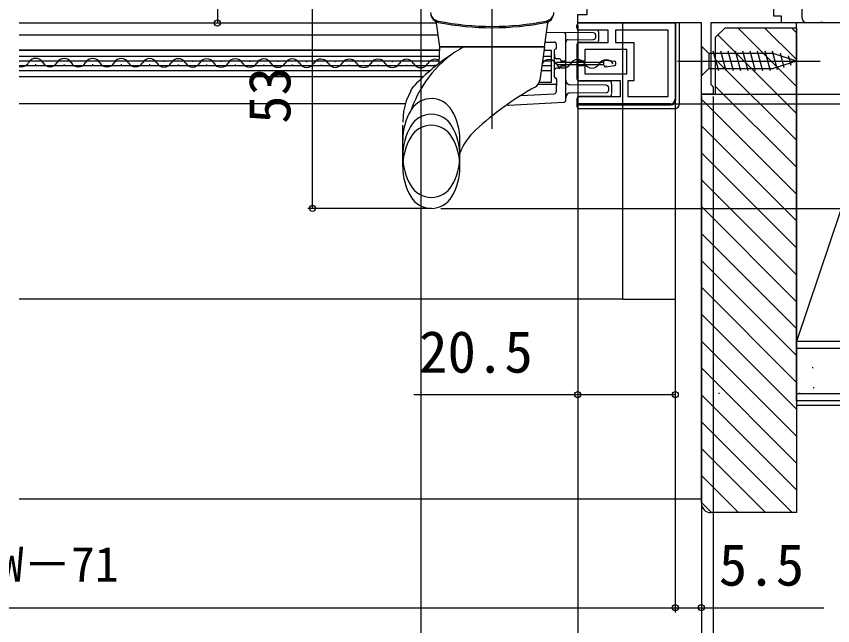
# Model space of a CAD drawing. Units: millimetres, scale not verified. Extents: x -525 to 525, y -783 to 778.
# Drawn here: x 0.9 to 172.6, y -656.5 to -528.3 of the extents above; entities that cross this region are included whole.
import ezdxf
from ezdxf.enums import TextEntityAlignment as Align

# ---------------------------------------------------------------- set-up
doc = ezdxf.new("R2010")
doc.units = ezdxf.units.MM
doc.header["$LTSCALE"] = 4
for name, color, linetype in [('0-3_YKK_11', 7, 'Continuous'), ('0-5_YKK_12', 2, 'Continuous'), ('0-6_YKK_13', 4, 'Continuous'), ('0-8_YKK_D', 6, 'Continuous'), ('0-A_YSS_K', 3, 'Continuous'), ('0-B_YSS_KE', 3, 'Continuous')]:
    doc.layers.add(name, color=color, linetype=linetype)
doc.styles.add('ＭＳ ゴシック', font='')
doc.styles.get('ＭＳ ゴシック').set_extended_font_data('MS Gothic')

msp = doc.modelspace()

# ---------------------------------------------------------------- linework, layer by layer
at = {"layer": '0-3_YKK_11'}
for points in [[(175, -415.699), (175, -476.299), (203, -476.299), (203, -479.699), (201.1, -479.699), (200.6, -479.199), (200.1, -478.699), (175, -478.699), (175, -529.699), (170.758, -529.699), (170.575, -529.579), (170.025, -529.579), (169.842, -529.699), (167.2, -529.699)], [(166.2, -528.699), (166.2, -525.799), (160.2, -525.799), (160.2, -528.199), (161.8, -528.199), (161.8, -529.699), (147, -529.699), (147, -542.607), (147.25, -542.903), (147.5, -543.199), (147.5, -544.699), (145, -544.699), (145, -529.699), (119, -529.699), (119, -527.899), (121, -527.899), (121, -519.699), (124.3, -519.699)], [(119, -529.699), (139.5, -529.699), (139.5, -545.699)], [(138.5, -546.699), (119, -546.699), (119, -545.199), (128, -545.199), (128, -541.899), (119, -541.899), (119, -538.649), (120.5, -538.649), (120.5, -540.399), (129.3, -540.399), (129.3, -535.299), (120.5, -535.299), (120.5, -537.749), (119, -537.749), (119, -533.799), (125.4, -533.799), (125.4, -531.199), (119, -531.199), (119, -529.699)]]:
    msp.add_lwpolyline(points, dxfattribs=at)
msp.add_lwpolyline([(138, -545.199), (138, -531.199), (126.9, -531.199), (126.9, -533.799), (130.8, -533.799), (130.8, -541.899), (129.5, -541.899), (129.5, -545.199)], close=True, dxfattribs=at)
for centre, start, end in [((167.2, -528.699), 180.00001, 269.99999), ((138.5, -545.699), 270.00001, 359.99999)]:
    msp.add_arc(centre, 1, start, end, dxfattribs=at)
at = {"layer": '0-5_YKK_12'}
for p, q in [((1.5, -529.699), (89.297, -529.699)), ((167.2, -529.699), (161.3, -529.699)), ((1.5, -532.169), (89.644, -532.169)), ((1.5, -535.369), (89.976, -535.369)), ((89.973, -535.469), (1.5, -535.469)), ((113.5, -535.469), (111.891, -535.469)), ((113.5, -542.169), (113.5, -535.469)), ((1.5, -536.669), (89.931, -536.669)), ((111.723, -536.669), (113.5, -536.669)), ((89.894, -537.719), (1.5, -537.719)), ((1.5, -538.619), (89.273, -538.619)), ((1.871, -537.633), (2.071, -537.633)), ((4.869, -538.4), (5.069, -538.4)), ((7.871, -537.647), (8.071, -537.648)), ((10.869, -538.414), (11.069, -538.415)), ((13.871, -537.662), (14.071, -537.662)), ((16.869, -538.429), (17.069, -538.429)), ((19.871, -537.676), (20.071, -537.676)), ((22.872, -538.439), (23.072, -538.439)), ((25.874, -537.686), (26.074, -537.686)), ((28.869, -538.458), (29.069, -538.458)), ((31.871, -537.705), (32.071, -537.705)), ((34.869, -538.472), (35.069, -538.473)), ((37.871, -537.719), (38.071, -537.72)), ((40.869, -538.486), (41.069, -538.487)), ((43.871, -537.734), (44.071, -537.734)), ((46.869, -538.501), (47.069, -538.501)), ((49.871, -537.748), (50.071, -537.749)), ((52.869, -538.515), (53.069, -538.516)), ((55.871, -537.763), (56.071, -537.763)), ((58.869, -538.53), (59.069, -538.53)), ((61.871, -537.777), (62.071, -537.777)), ((64.869, -538.544), (65.069, -538.545)), ((67.871, -537.791), (68.071, -537.792)), ((70.869, -538.559), (71.069, -538.559)), ((73.871, -537.806), (74.071, -537.806)), ((76.869, -538.573), (77.069, -538.574)), ((79.871, -537.82), (80.071, -537.821)), ((82.869, -538.587), (83.069, -538.588)), ((85.871, -537.835), (86.071, -537.835)), ((88.869, -538.602), (89.069, -538.602)), ((111.449, -538.619), (113.5, -538.619)), ((113.5, -537.719), (111.575, -537.719)), ((112.869, -538.66), (113.069, -538.66)), ((115.871, -537.907), (116.071, -537.907)), ((118.869, -538.674), (119.069, -538.675)), ((121.871, -537.921), (122.071, -537.922)), ((124.869, -538.689), (125.069, -538.689)), ((1.5, -539.669), (87.992, -539.669)), ((111.301, -539.669), (113.5, -539.669)), ((1.5, -540.969), (86.534, -540.969)), ((110.892, -542.169), (113.5, -542.169)), ((1.5, -546.669), (82.739, -546.669)), ((1.5, -587.699), (128.5, -587.699))]:
    msp.add_line(p, q, dxfattribs=at)
for centre, start, end in [((4.968, -538.859), 29.06471, 150.65963), ((10.968, -538.873), 29.06471, 150.65963), ((16.968, -538.887), 29.06471, 150.65963), ((22.971, -538.897), 29.06471, 150.65963), ((28.968, -538.916), 29.06471, 150.65963), ((34.968, -538.931), 29.06471, 150.65963), ((40.968, -538.945), 29.06471, 150.65963), ((46.968, -538.96), 29.06471, 150.65963), ((52.968, -538.974), 29.06471, 150.65963), ((58.968, -538.988), 29.06471, 150.65963), ((64.968, -539.003), 29.06471, 150.65963), ((70.968, -539.017), 29.06471, 150.65963), ((76.968, -539.032), 29.06471, 150.65963), ((82.968, -539.046), 29.06471, 150.65963), ((88.968, -539.061), 57.25265, 150.65963), ((112.968, -539.118), 29.06471, 148.35395), ((118.968, -539.133), 29.06471, 150.65963), ((124.968, -539.147), 29.06471, 150.65963), ((1.972, -537.174), 254.04495, 330.65963), ((7.972, -537.189), 209.06471, 330.65963), ((13.972, -537.203), 209.06471, 330.65963), ((19.972, -537.218), 209.06471, 330.65963), ((25.975, -537.228), 209.06471, 330.65963), ((31.972, -537.247), 209.06471, 330.65963), ((37.972, -537.261), 209.06471, 330.65963), ((43.972, -537.276), 209.06471, 330.65963), ((49.972, -537.29), 209.06471, 330.65963), ((55.972, -537.304), 209.06471, 330.65963), ((61.972, -537.319), 209.06471, 330.65963), ((67.972, -537.333), 209.06471, 330.65963), ((73.972, -537.348), 209.06471, 330.65963), ((79.972, -537.362), 209.06471, 330.65963), ((85.972, -537.377), 209.06471, 330.65963), ((115.972, -537.449), 209.06471, 330.65963), ((121.972, -537.463), 209.06471, 330.65963)]:
    msp.add_arc(centre, 1.718, start, end, dxfattribs=at)
at = {"layer": '0-6_YKK_13'}
for p, q in [((100.999, -551.954), (100.999, -501.92)), ((89.999, -534.699), (89.299, -529.712)), ((111.999, -534.699), (112.7, -529.712)), ((118.8, -530.699), (118.8, -530.199)), ((139.6, -545.899), (139.6, -529.699)), ((122.304, -531.774), (116.004, -531.719)), ((116.5, -536.333), (116.5, -532.219)), ((122.9, -531.199), (119.3, -531.199)), ((122.8, -532.668), (122.8, -532.274)), ((123.4, -533.299), (123.4, -531.699)), ((112.137, -533.719), (114, -533.719)), ((116.996, -533.215), (122.304, -533.168)), ((122.9, -533.799), (119.3, -533.799)), ((89.879, -538.151), (89.999, -534.699)), ((89.999, -534.699), (111.999, -534.699)), ((111.999, -534.699), (89.999, -534.699)), ((111.999, -534.699), (111.014, -541.708)), ((114, -535.511), (114, -540.92)), ((114.5, -534.919), (114.5, -534.219)), ((118.8, -534.299), (118.8, -541.399)), ((145, -534.599), (145, -540.799)), ((145, -534.599), (146.55, -536.149)), ((148.635, -539.799), (147.51, -535.599)), ((150.188, -539.799), (149.063, -535.599)), ((151.741, -539.799), (150.616, -535.599)), ((153.294, -539.799), (152.169, -535.599)), ((154.847, -539.799), (153.721, -535.599)), ((156.4, -539.799), (155.274, -535.599)), ((157.953, -539.799), (156.827, -535.599)), ((159.506, -539.799), (158.38, -535.599)), ((160.989, -539.541), (159.933, -535.599)), ((114.127, -536.333), (114.092, -536.719)), ((114.522, -537.219), (114.593, -537.219)), ((114.593, -537.219), (114.592, -537.219)), ((115, -537.219), (114.593, -537.219)), ((116.5, -537.245), (116.5, -536.333)), ((116.5, -538.042), (116.5, -537.245)), ((160.084, -536.149), (146.55, -536.149)), ((146.55, -536.149), (146.55, -539.249)), ((165, -537.699), (160.084, -536.149)), ((162.421, -539.089), (161.608, -536.053)), ((163.853, -538.638), (163.304, -536.588)), ((124.504, -537.999), (114.504, -537.999)), ((115.5, -537.719), (115.5, -537.743)), ((116, -537.743), (115.5, -537.743)), ((115.5, -537.743), (115.5, -537.999)), ((115.5, -538.399), (115.5, -538.695)), ((115.5, -538.695), (115.5, -538.719)), ((115.5, -538.695), (116, -538.695)), ((116, -537.743), (116, -537.999)), ((116, -538.399), (116, -538.695)), ((124.504, -538.604), (124.504, -537.794)), ((124.846, -537.497), (126.746, -537.764)), ((124.846, -538.901), (126.746, -538.634)), ((127.004, -538.337), (127.004, -538.061)), ((140, -537.699), (170, -537.699)), ((165, -537.699), (160.084, -539.249)), ((114.593, -539.219), (114.522, -539.219)), ((116.5, -540.105), (116.5, -539.193)), ((116.5, -545.889), (116.5, -540.105)), ((145, -540.799), (146.55, -539.249)), ((146.55, -539.249), (160.084, -539.249)), ((110.69, -542.552), (114.267, -542.552)), ((114.567, -542.852), (114.567, -541.519)), ((119.3, -541.899), (125.6, -541.899)), ((126.1, -542.499), (126.1, -544.499)), ((84.637, -542.854), (84.632, -542.861)), ((114.503, -542.916), (114.567, -542.852)), ((114.503, -544.075), (114.503, -542.916)), ((125.004, -542.793), (117.491, -542.728)), ((125.5, -543.845), (125.5, -543.293)), ((107.029, -544.941), (114.029, -544.575)), ((117.491, -544.41), (125.004, -544.345)), ((118.8, -545.699), (118.8, -547.199)), ((125.6, -545.199), (119.3, -545.199)), ((104.526, -546.991), (116.026, -546.389)), ((118.8, -546.899), (138.6, -546.899)), ((119.3, -547.699), (139.4, -547.699)), ((82.199, -559.949), (82.199, -551.199))]:
    msp.add_line(p, q, dxfattribs=at)
for points in [[(140.4, -546.699), (140.4, -529.699), (119.3, -529.699)], [(116.004, -531.719), (116, -531.719), (112.414, -531.75)], [(114.504, -537.999), (114.504, -538.399), (124.504, -538.399)], [(116.5, -539.193), (116.5, -538.397), (116.5, -538.042)], [(115, -539.219), (114.593, -539.219), (114.592, -539.219)], [(83.851, -543.985), (82.934, -546.067), (82.371, -548.321), (82.243, -549.329), (82.187, -550.543)], [(83.851, -543.976), (83.952, -543.799), (84.059, -543.625), (84.172, -543.455), (84.29, -543.288), (84.459, -543.067), (84.639, -542.853)], [(83.851, -543.976), (83.952, -543.799), (84.059, -543.625), (84.172, -543.455), (84.29, -543.288), (84.459, -543.067), (84.632, -542.861)], [(94.199, -559.949), (94.199, -557.065), (94.199, -554.074)]]:
    msp.add_lwpolyline(points, dxfattribs=at)
msp.add_lwpolyline([(128.5, -529.699), (139.5, -529.699), (139.5, -587.899), (128.5, -587.899)], close=True, dxfattribs=at)
for centre, radius, start, end in [((90.006, -527.326), 2, 185, 258.63714), ((90.05, -527.614), 2, 185, 258.68311), ((111.949, -527.614), 2, 281.31689, 355), ((111.993, -527.326), 2, 281.36286, 355), ((88.803, -529.782), 0.5, 8, 60.10277), ((100.999, -472.619), 57.8, 258.63714, 281.36286), ((100.999, -472.899), 57.8, 258.68311, 281.31689), ((113.195, -529.782), 0.5, 119.89723, 172), ((119.3, -530.199), 0.5, 90, 180), ((116, -532.219), 0.5, 0, 89.5), ((119.3, -530.699), 0.5, 180, 270), ((122.3, -532.274), 0.5, 0, 89.5), ((122.9, -531.699), 0.5, 0, 90), ((117, -533.715), 0.5, 90.5, 180), ((119.3, -534.299), 0.5, 90, 180), ((122.3, -532.668), 0.5, 270.5, 0), ((122.9, -533.299), 0.5, 270, 0), ((106.629, -555.609), 23.9, 118.9674, 161.04434), ((115.879, -572.399), 43, 122.48461, 136.59983), ((115, -537.719), 0.5, 0, 90), ((116.001, -537.244), 0.499, 269.86814, 359.86749), ((115, -538.719), 0.5, 270, 0), ((116.001, -539.194), 0.499, 0.13256, 90.13181), ((124.804, -537.794), 0.3, 82, 180), ((124.804, -538.604), 0.3, 180, 278), ((126.704, -538.061), 0.3, 0, 82), ((126.704, -538.337), 0.3, 278, 0), ((114.522, -539.719), 0.5, 90.00106, 180.00113), ((109.034, -541.43), 2, 299.14287, 352), ((117.5, -541.728), 1, 180, 269.5), ((119.3, -541.399), 0.5, 180, 270), ((125.6, -542.399), 0.5, 0, 90), ((142.149, -600.822), 66, 119.14287, 132.53524), ((114.003, -544.075), 0.5, 273.00166, 359.99834), ((125, -543.293), 0.5, 0, 89.5), ((125, -543.845), 0.5, 270.5, 0), ((88.199, -550.61), 5, 29.86283, 146.75851), ((116, -545.889), 0.5, 273, 0), ((117.5, -545.41), 1, 90.5, 180), ((119.3, -545.699), 0.5, 90, 180), ((125.6, -544.699), 0.5, 270, 0), ((138.6, -545.899), 1, 270, 0), ((104.5, -546.492), 0.5, 226.42384, 273), ((119.3, -547.199), 0.5, 180, 270), ((139.4, -546.699), 1, 270, 0), ((94.731, -554.36), 12.531, 150.13717, 180), ((88.199, -550.61), 5, 146.75851, 150.13717), ((88.199, -553.9), 5, 29.86283, 150.13717), ((81.668, -554.36), 12.531, 0, 29.86283), ((94.731, -557.65), 12.531, 150.13717, 209.86283), ((88.199, -556.199), 5, 29.86283, 150.13717), ((81.668, -557.65), 12.531, 330.13717, 29.86283), ((106.319, -561.768), 13, 132.53524, 158.78961), ((94.731, -559.949), 12.531, 150.13717, 180), ((81.668, -559.949), 12.531, 0, 29.86283), ((94.731, -559.949), 12.531, 180, 209.86283), ((81.668, -559.949), 12.531, 330.13717, 0), ((88.199, -561.4), 5, 209.86283, 330.13717), ((88.199, -563.699), 5, 209.86283, 330.13717)]:
    msp.add_arc(centre, radius, start, end, dxfattribs=at)
for centre, major_axis, ratio, start_param, end_param in [((114, -534.219), (-0.354, -0.354), 0.999924, 2.3562326, 3.9269527), ((114.3, -535.511), (-0.212, 0.212), 0.999924, 5.6652293, 7.0685454), ((114.2, -534.919), (-0.212, 0.212), 0.999924, 2.5236367, 3.9269527), ((114.592, -536.719), (-0.337, 0.369), 0.999579, 0.8308003, 2.4007602), ((114.3, -540.92), (-0.212, -0.212), 0.999924, 5.4978252, 7.0138864), ((114.267, -542.852), (-0.212, -0.212), 0.999924, 2.3562326, 3.9269527), ((114.267, -541.519), (-0.212, -0.212), 0.999924, 2.3562326, 3.8722937)]:
    msp.add_ellipse(centre, major_axis=major_axis, ratio=ratio, start_param=start_param, end_param=end_param, dxfattribs=at)
at = {"layer": '0-8_YKK_D'}
for p, q in [((43.2, -414.699), (43.2, -529.699)), ((63.2, -568.699), (63.2, -515.699)), ((86, -515.699), (86, -693.7)), ((119, -530.199), (119, -693.7)), ((119, -530.199), (119, -693.7)), ((119, -530.199), (119, -673.7)), ((145, -545.199), (145, -693.7)), ((145, -545.199), (145, -693.7)), ((145, -545.199), (145, -713.7)), ((145, -545.199), (145, -713.7)), ((145, -545.199), (145, -653.7)), ((147.5, -545.199), (147.5, -693.7)), ((148, -544.699), (244, -544.699)), ((148, -544.699), (224, -544.699)), ((148, -544.699), (244, -544.699)), ((119, -546.949), (119, -608.899)), ((139.5, -546.7), (224, -546.7)), ((139.5, -546.7), (139.5, -653.7)), ((139.5, -546.7), (139.5, -608.899)), ((139.5, -546.7), (139.5, -653.7)), ((88.2, -568.699), (62.2, -568.699)), ((90.2, -568.699), (244, -568.699)), ((-139.5, -652.7), (139.5, -652.7))]:
    msp.add_line(p, q, dxfattribs=at)
for points in [[(139.5, -607.899), (119, -607.899), (84.495, -607.899)], [(139.5, -652.7), (145, -652.7), (170.777, -652.7)]]:
    msp.add_lwpolyline(points, dxfattribs=at)
for centre in [(43.2, -529.699), (63.2, -568.699), (119, -607.899), (139.5, -607.899), (139.5, -652.7), (139.5, -652.7), (145, -652.7)]:
    msp.add_circle(centre, 0.637, dxfattribs=at)
at = {"layer": '0-A_YSS_K'}
for p, q in [((187.5, -529.699), (165, -529.699)), ((165, -596.699), (165, -529.699)), ((187.5, -529.699), (165, -596.699)), ((148.487, -532.213), (165, -548.726)), ((152.631, -530.7), (165, -543.069)), ((158.288, -530.7), (165, -537.412)), ((163.945, -530.7), (165, -531.755)), ((148, -537.383), (165, -554.383)), ((148, -543.04), (165, -560.04)), ((145, -545.696), (165, -565.696)), ((145, -551.353), (165, -571.353)), ((145, -557.01), (165, -577.01)), ((145, -562.667), (165, -582.667)), ((145, -568.324), (165, -588.324)), ((145, -573.981), (165, -593.981)), ((145, -579.638), (165, -599.638)), ((145, -585.294), (165, -605.294)), ((145, -590.951), (165, -610.951)), ((145, -596.608), (165, -616.608)), ((187.5, -596.699), (165, -596.699)), ((337.658, -598.199), (165, -598.199)), ((145, -602.265), (165, -622.265)), ((168.275, -602.147), (168.475, -602.147)), ((148.584, -607.604), (148.784, -607.604)), ((337.658, -607.699), (165, -607.699)), ((165.547, -607.604), (165.747, -607.604)), ((168.503, -606.358), (168.703, -606.358)), ((145, -607.922), (165, -627.922)), ((337.658, -610.199), (165, -610.199)), ((145, -613.579), (164.121, -632.7)), ((145, -619.236), (158.464, -632.7)), ((145, -624.892), (152.808, -632.7)), ((1.5, -629.8), (145, -629.8)), ((145, -630.549), (147.151, -632.7))]:
    msp.add_line(p, q, dxfattribs=at)
at = {"layer": '0-B_YSS_KE'}
for p, q in [((337.658, -596.699), (165, -596.699)), ((165, -609.199), (165, -596.699)), ((337.658, -609.199), (165, -609.199))]:
    msp.add_line(p, q, dxfattribs=at)
for points in [[(145, -630.7), (145, -544.7), (148, -544.7), (148, -532.7), (150, -530.7), (165, -530.7)], [(165, -530.7), (165, -632.7), (147, -632.7)]]:
    msp.add_lwpolyline(points, dxfattribs=at)
msp.add_arc((147, -630.7), 2, 180.00001, 269.99999, dxfattribs=at)

# ---------------------------------------------------------------- texts
at = {"layer": '0-8_YKK_D', "style": 'ＭＳ ゴシック'}
msp.add_text('53', height=8.798, rotation=90, dxfattribs=at).set_placement((61.2, -550.926), align=Align.BOTTOM_LEFT)
for s, height, p in [('20.5', 8.798, (85.609, -605.899)), ('網戸出来幅＝W－71', 7.331, (-62.557, -649.393)), ('5.5', 8.798, (148.664, -650.7))]:
    msp.add_text(s, height=height, dxfattribs=at).set_placement(p, align=Align.BOTTOM_LEFT)

doc.saveas('drawing.dxf')
